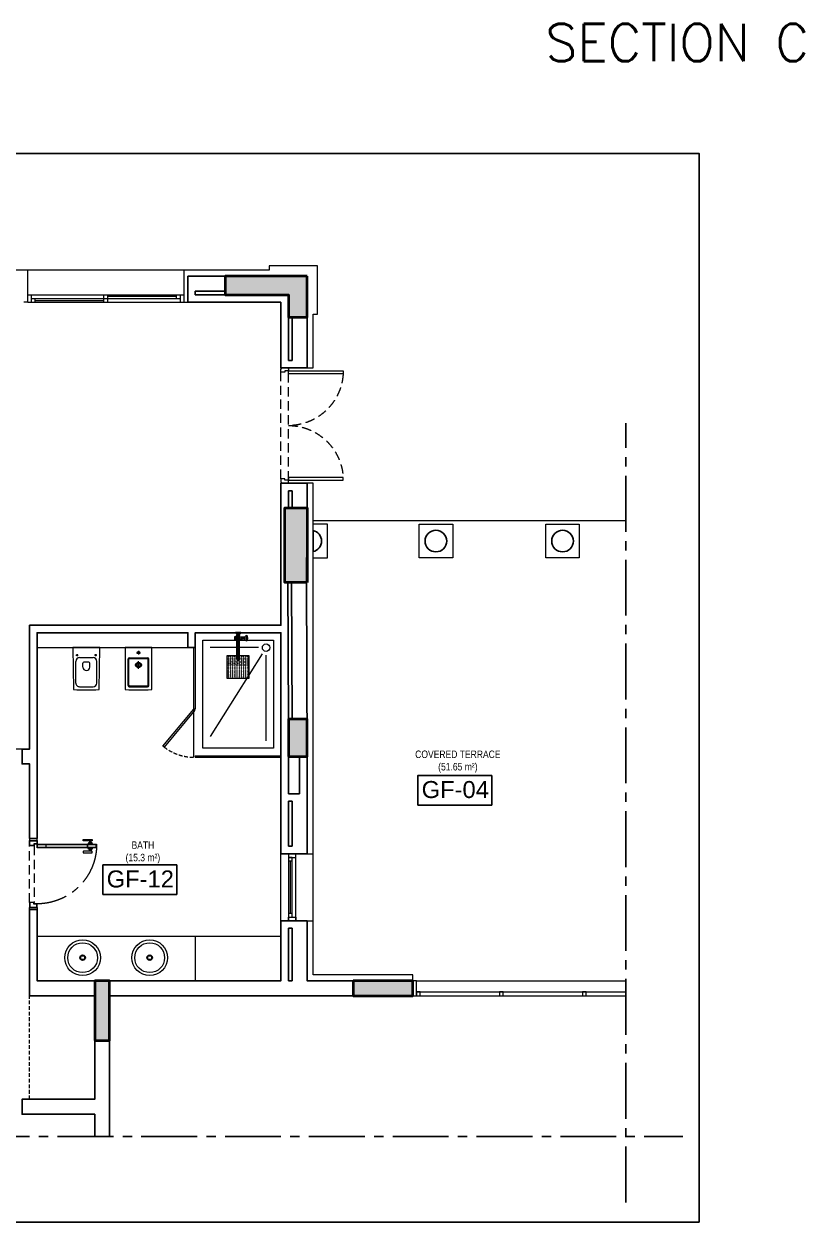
# Model space of a CAD drawing. Header units: inches. Extents: x -12478 to 399182, y -16583 to 525552.
# Drawn here: x 33337 to 43809, y 3 to 16078 of the extents above; entities that cross this region are included whole.
import ezdxf
from ezdxf.enums import TextEntityAlignment as Align

# ---------------------------------------------------------------- set-up
doc = ezdxf.new("R2010")
doc.units = ezdxf.units.IN
doc.header["$LTSCALE"] = 1000
doc.header["$MEASUREMENT"] = 0
for name, pattern in [('CENTER', [2, 1.25, -0.25, 0.25, -0.25]), ('HIDDEN', [0.375, 0.25, -0.125]), ('HIDDEN2', [0.1875, 0.125, -0.0625]), ('XREF-HOTEL GUEST RM_OPT-1$0$M-HIDDEN', [1.875, 1.25, -0.625]), ('XREF-HOTEL GUEST RM_OPT-1$0$M-PHANTOM', [12.5, 6.25, -1.25, 1.25, -1.25, 1.25, -1.25]), ('XREF-V2-GF_COLS$0$XREF-V-COLS-GF$0$CENTER2', [1.125, 0.75, -0.125, 0.125, -0.125])]:
    doc.linetypes.add(name, pattern=pattern)
for name, color, linetype in [('8', 8, 'Continuous'), ('A-ANNO-TXT3', 252, 'Continuous'), ('A-TEXT', 7, 'Continuous'), ('A-WALL', 7, 'Continuous'), ('room assignment', 252, 'Continuous')]:
    doc.layers.add(name, color=color, linetype=linetype)
for name, color, linetype, lineweight in [('A-DOOR', 134, 'Continuous', 18), ('A-FLOR-FIXT', 114, 'Continuous', 9), ('A-FLOR-HIDN', 252, 'HIDDEN', 0), ('A-FLOR-TILE', 8, 'Continuous', 9), ('A-GLAZ', 134, 'Continuous', 18), ('A-WALL-TILE', 8, 'Continuous', 9), ('Built-in', 253, 'HIDDEN', 0), ('XREF-V2-GF_COLS$0$A-COLS', 5, 'Continuous', 40), ('XREF-V2-GF_COLS$0$A-COLS-PATT', 252, 'Continuous', 20)]:
    doc.layers.add(name, color=color, linetype=linetype, lineweight=lineweight)
doc.styles.add('ARIAL-REG', font='arial.ttf', dxfattribs={"height": 50})
doc.styles.add('ROMAND', font='sanss___.ttf')
doc.styles.add('ROMANS', font='romans', dxfattribs={"height": 0.2})

# ---------------------------------------------------------------- blocks, each defined once
blk = doc.blocks.new('DR - 1550')
at = {"color": 253, "linetype": 'HIDDEN2'}
for p, q in [((40, 100), (1510, 100)), ((60, 0), (1490, 0))]:
    blk.add_line(p, q, dxfattribs=at)
for points in [[(40, 100), (40, 835), (80, 835), (80, 100), (40, 100)], [(1510, 100), (1510, 835), (1470, 835), (1470, 100), (1510, 100)]]:
    blk.add_lwpolyline(points)
for points in [[(0, 90), (10, 90), (10, 100), (40, 100), (40, 50), (60, 50), (60, 0), (10, 0), (10, 10), (0, 10)], [(1550, 90), (1540, 90), (1540, 100), (1510, 100), (1510, 50), (1490, 50), (1490, 0), (1540, 0), (1540, 10), (1550, 10)]]:
    blk.add_lwpolyline(points, close=True)
at = {"linetype": 'HIDDEN2'}
for centre, start, end in [((38, 99), 0.0731, 86.5576), ((1512, 99), 93.4424, 179.9269)]:
    blk.add_arc(centre, 737, start, end, dxfattribs=at)
blk = doc.blocks.new('*U120')
for p, q in [((350, 1000), (350, 200)), ((400, 1000), (350, 1000)), ((350, 1000), (400, 1000)), ((354, 996), (354, 204)), ((354, 996), (396, 996)), ((396, 204), (396, 996)), ((400, 200), (400, 1000)), ((400, 1000), (400, 1000)), ((354, 876), (396, 876)), ((350, 200), (400, 200))]:
    blk.add_line(p, q)
at = {"color": 253, "linetype": 'HIDDEN2'}
for p, q in [((380, 160), (-380, 160)), ((-380, 100), (380, 100))]:
    blk.add_line(p, q, dxfattribs=at)
at = {"flags": 128}
for points in [[(396, 876), (354, 876), (354, 996), (396, 996)], [(396, 204), (354, 204), (354, 324), (396, 324)]]:
    blk.add_lwpolyline(points, close=True, dxfattribs=at)
for points in [[(305, 936), (305, 824, -0.414214), (301, 820), (289, 820, -0.414214), (285, 824), (285, 936, -0.414214), (289, 940), (301, 940, -0.414214)], [(445, 936), (445, 824, 0.414214), (449, 820), (461, 820, 0.414214), (465, 824), (465, 936, 0.414214), (461, 940), (449, 940, 0.414214)]]:
    blk.add_lwpolyline(points, format="xyb", close=True)
for points in [[(331, 925), (305, 925), (305, 905), (331, 905)], [(337, 940), (332, 940), (332, 890), (337, 890)], [(350, 950), (350, 880), (340, 890), (340, 940)], [(400, 950), (400, 880), (410, 890), (410, 940)], [(413, 940), (418, 940), (418, 890), (413, 890)], [(419, 925), (445, 925), (445, 905), (419, 905)], [(-450, 200), (-400, 200), (-400, 160), (-380, 160), (-380, 100), (-450, 100)], [(-446, 196), (-404, 196), (-404, 156), (-384, 156), (-384, 104), (-446, 104)], [(450, 200), (400, 200), (400, 160), (380, 160), (380, 100), (450, 100)], [(446, 196), (404, 196), (404, 156), (384, 156), (384, 104), (446, 104)]]:
    blk.add_lwpolyline(points, close=True)
at = {"linetype": 'CENTER', "ltscale": 0.4}
blk.add_arc((402, 199), 802, 93.7386, 179.9566, dxfattribs=at)
blk = doc.blocks.new('360x570 wc-flat-1')
for p, q in [((-144774, 73703), (-144744, 73703)), ((-144759, 73718), (-144759, 73688)), ((-144725, 73488), (-144725, 73668)), ((-144385, 73718), (-144675, 73718)), ((-144598, 73627), (-144649, 73627)), ((-144335, 73488), (-144335, 73668)), ((-144759, 73438), (-144759, 73468)), ((-144664, 73612), (-144664, 73544)), ((-144598, 73529), (-144649, 73529)), ((-144774, 73453), (-144744, 73453)), ((-144385, 73438), (-144675, 73438))]:
    blk.add_line(p, q)
at = {"flags": 128}
blk.add_lwpolyline([(-144862, 73402, 0.414214), (-144858, 73398), (-144857, 73398), (-144301, 73406), (-144300, 73406, 0.39943), (-144296, 73410, 0.026126), (-144296, 73747, 0.39943), (-144300, 73751), (-144301, 73751), (-144857, 73758), (-144858, 73758, 0.414214), (-144862, 73754)], format="xyb", close=True, dxfattribs=at)
for centre in [(-144759, 73703), (-144759, 73453)]:
    blk.add_circle(centre, 7.5)
for centre, radius, start, end in [((-144675, 73668), 50, 90, 180), ((-144649, 73612), 15, 90, 180), ((-144604, 73578), 49.3, 276.0722, 83.9278), ((-144385, 73668), 50, 0, 90), ((-144675, 73488), 50, 180, 270), ((-144649, 73544), 15, 180, 270), ((-144385, 73488), 50, 270, 0)]:
    blk.add_arc(centre, radius, start, end)
blk = doc.blocks.new('360x570 bidet-flat-1')
for p, q in [((-142282, 71838), (-142282, 72084)), ((-142272, 71841), (-142272, 72081)), ((-141909, 72101), (-142265, 72101)), ((-141912, 72091), (-142262, 72091)), ((-141902, 71841), (-141902, 72081)), ((-141892, 71838), (-141892, 72084)), ((-141909, 71821), (-142265, 71821)), ((-141912, 71831), (-142262, 71831))]:
    blk.add_line(p, q)
at = {"ltscale": 30}
for p, q in [((-142375, 71961), (-142323, 71961)), ((-142349, 71935), (-142349, 71987)), ((-142133, 71961), (-142233, 71961)), ((-142184, 71912), (-142184, 72012))]:
    blk.add_line(p, q, dxfattribs=at)
at = {"flags": 128}
blk.add_lwpolyline([(-142419, 71781), (-141861, 71781, 0.399035), (-141854, 71788, 0.026808), (-141854, 72135, 0.399035), (-141861, 72141), (-142419, 72141)], format="xyb", close=True, dxfattribs=at)
for centre, radius in [((-142349, 71961), 17.5), ((-142184, 71961), 37.5), ((-142184, 71961), 26)]:
    blk.add_circle(centre, radius)
for centre, radius, start, end in [((-142265, 72084), 17, 90, 180), ((-142262, 72081), 10, 90, 180), ((-141912, 72081), 10, 0, 90), ((-141909, 72084), 17, 0, 90), ((-142265, 71838), 17, 180, 270), ((-142262, 71841), 10, 180, 270), ((-141912, 71841), 10, 270, 0), ((-141909, 71838), 17, 270, 0)]:
    blk.add_arc(centre, radius, start, end)
blk = doc.blocks.new('*E60')
at = {"color": 0, "linetype": 'Continuous', "lineweight": 30, "extrusion": (0, 0, -1)}
for centre, major_axis, ratio, start_param, end_param in [((-3, 34), (0.048, -0.498), 0.095735, 1.580043, 3.141593), ((-3, 34), (-0.048, 0.498), 0.048068, 4.721659, 6.283185), ((-3, -34), (0.024, 0.499), 0.096154, 4.268175, 4.70774)]:
    blk.add_ellipse(centre, major_axis=major_axis, ratio=ratio, start_param=start_param, end_param=end_param, dxfattribs=at)
at = {"color": 0, "linetype": 'Continuous', "lineweight": 30}
blk.add_ellipse((-3, -34), major_axis=(0.048, 0.498), ratio=0.048068, start_param=1.575445, end_param=3.141593, dxfattribs=at)
blk = doc.blocks.new('XREF-HOTEL GUEST RM_OPT-1$0$HOLE')
at = {"extrusion": (0.001334, 0.001979, 0.999997)}
for radius, start, end in [(0.0025, 39.9885, 219.9885), (0.0025, 219.9885, 39.9885), (0.00213, 39.9885, 219.9885), (0.00213, 219.9885, 39.9885), (0.00113, 219.9885, 39.9885), (0.00113, 39.9885, 219.9885)]:
    blk.add_arc((0, 0), radius, start, end, dxfattribs=at)
blk = doc.blocks.new('XREF-HOTEL GUEST RM_OPT-1$0$SHO-RAIN-HEAD')
blk.add_lwpolyline([(-0.15, 0), (0.15, 0), (0.15, 0.3), (-0.15, 0.3)], close=True)
at = {"rotation": 89.99999999058507}
for p in [(-0.131, 0.285), (-0.131, 0.27), (-0.131, 0.255), (-0.131, 0.24), (-0.131, 0.225), (-0.131, 0.21), (-0.131, 0.195), (-0.131, 0.18), (-0.131, 0.165), (-0.102, 0.285), (-0.102, 0.27), (-0.102, 0.255), (-0.102, 0.24), (-0.102, 0.225), (-0.102, 0.21), (-0.102, 0.195), (-0.102, 0.18), (-0.102, 0.165), (-0.073, 0.285), (-0.073, 0.27), (-0.073, 0.255), (-0.073, 0.24), (-0.073, 0.225), (-0.073, 0.21), (-0.073, 0.195), (-0.073, 0.18), (-0.073, 0.165), (-0.044, 0.285), (-0.044, 0.27), (-0.044, 0.255), (-0.044, 0.24), (-0.044, 0.225), (-0.044, 0.21), (-0.044, 0.195), (-0.044, 0.18), (-0.044, 0.165), (-0.015, 0.285), (-0.015, 0.27), (-0.015, 0.255), (-0.015, 0.24), (-0.015, 0.225), (-0.015, 0.21), (-0.015, 0.195), (-0.015, 0.18), (-0.015, 0.165), (0.015, 0.285), (0.015, 0.27), (0.015, 0.255), (0.015, 0.24), (0.015, 0.225), (0.015, 0.21), (0.015, 0.195), (0.015, 0.18), (0.015, 0.165), (0.044, 0.285), (0.044, 0.27), (0.044, 0.255), (0.044, 0.24), (0.044, 0.225), (0.044, 0.21), (0.044, 0.195), (0.044, 0.18), (0.044, 0.165), (0.073, 0.285), (0.073, 0.27), (0.073, 0.255), (0.073, 0.24), (0.073, 0.225), (0.073, 0.21), (0.073, 0.195), (0.073, 0.18), (0.073, 0.165), (0.102, 0.285), (0.102, 0.27), (0.102, 0.255), (0.102, 0.24), (0.102, 0.225), (0.102, 0.21), (0.102, 0.195), (0.102, 0.18), (0.102, 0.165), (0.131, 0.285), (0.131, 0.27), (0.131, 0.255), (0.131, 0.24), (0.131, 0.225), (0.131, 0.21), (0.131, 0.195), (0.131, 0.18), (0.131, 0.165)]:
    blk.add_blockref('XREF-HOTEL GUEST RM_OPT-1$0$HOLE', p, dxfattribs=at)
for p in [(-0.131, 0.15), (-0.102, 0.15), (-0.073, 0.15), (-0.044, 0.15), (-0.015, 0.15), (0.015, 0.15), (0.044, 0.15), (0.073, 0.15), (0.102, 0.15), (0.131, 0.15)]:
    blk.add_blockref('XREF-HOTEL GUEST RM_OPT-1$0$HOLE', p)
at = {"xscale": -1, "rotation": 89.99999948823634}
for p in [(-0.131, 0.135), (-0.131, 0.12), (-0.131, 0.105), (-0.131, 0.09), (-0.131, 0.075), (-0.131, 0.06), (-0.131, 0.045), (-0.131, 0.03), (-0.131, 0.015), (-0.102, 0.135), (-0.102, 0.12), (-0.102, 0.105), (-0.102, 0.09), (-0.102, 0.075), (-0.102, 0.06), (-0.102, 0.045), (-0.102, 0.03), (-0.102, 0.015), (-0.073, 0.135), (-0.073, 0.12), (-0.073, 0.105), (-0.073, 0.09), (-0.073, 0.075), (-0.073, 0.06), (-0.073, 0.045), (-0.073, 0.03), (-0.073, 0.015), (-0.044, 0.135), (-0.044, 0.12), (-0.044, 0.105), (-0.044, 0.09), (-0.044, 0.075), (-0.044, 0.06), (-0.044, 0.045), (-0.044, 0.03), (-0.044, 0.015), (-0.015, 0.135), (-0.015, 0.12), (-0.015, 0.105), (-0.015, 0.09), (-0.015, 0.075), (-0.015, 0.06), (-0.015, 0.045), (-0.015, 0.03), (-0.015, 0.015), (0.015, 0.135), (0.015, 0.12), (0.015, 0.105), (0.015, 0.09), (0.015, 0.075), (0.015, 0.06), (0.015, 0.045), (0.015, 0.03), (0.015, 0.015), (0.044, 0.135), (0.044, 0.12), (0.044, 0.105), (0.044, 0.09), (0.044, 0.075), (0.044, 0.06), (0.044, 0.045), (0.044, 0.03), (0.044, 0.015), (0.073, 0.135), (0.073, 0.12), (0.073, 0.105), (0.073, 0.09), (0.073, 0.075), (0.073, 0.06), (0.073, 0.045), (0.073, 0.03), (0.073, 0.015), (0.102, 0.135), (0.102, 0.12), (0.102, 0.105), (0.102, 0.09), (0.102, 0.075), (0.102, 0.06), (0.102, 0.045), (0.102, 0.03), (0.102, 0.015), (0.131, 0.135), (0.131, 0.12), (0.131, 0.105), (0.131, 0.09), (0.131, 0.075), (0.131, 0.06), (0.131, 0.045), (0.131, 0.03), (0.131, 0.015)]:
    blk.add_blockref('XREF-HOTEL GUEST RM_OPT-1$0$HOLE', p, dxfattribs=at)
blk = doc.blocks.new('shower 2')
at = {"linetype": 'Continuous', "lineweight": 30, "extrusion": (-0.001334, -0.001979, 0.999997)}
for p, q in [((-353, 11, 0), (-35, 11, 0)), ((-35, 12, 0), (-30, 15, 0)), ((-35, 12, 0), (-35, 0, 0)), ((-35, 0, 0), (-35, -12, 0)), ((-30, 15, 0), (-30, 15, 0)), ((-29, 15, 0), (-30, 15, 0)), ((-30, 15, 0), (-30, 15, 0)), ((-30, 15, 0), (-30, 15, 0)), ((-29, 3, 0), (-30, 2, 0)), ((-30, 2, 0), (-30, 1, 0)), ((-30, 1, 0), (-30, 0, 0)), ((-30, 0, 0), (-30, -1, 0)), ((-28, 15, 0), (-29, 15, 0)), ((-29, 15, 0), (-29, 15, 0)), ((-28, 7, 0), (-29, 6, 0)), ((-29, 6, 0), (-29, 4, 0)), ((-29, 4, 0), (-29, 3, 0)), ((-27, 15, 0), (-28, 15, 0)), ((-28, 15, 0), (-28, 15, 0)), ((-27, 8, 0), (-28, 7, 0)), ((-26, 15, 0), (-27, 15, 0)), ((-26, 9, 0), (-27, 8, 0)), ((-25, 15, 0), (-26, 15, 0)), ((-26, 15, 0), (-26, 15, 0)), ((-25, 11, 0), (-26, 10, 0)), ((-26, 10, 0), (-26, 9, 0)), ((-24, 15, 0), (-25, 15, 0)), ((-24, 12, 0), (-25, 11, 0)), ((-23, 15, 0), (-24, 15, 0)), ((-23, 13, 0), (-24, 12, 0)), ((-22, 15, 0), (-23, 15, 0)), ((-22, 13, 0), (-23, 13, 0)), ((-21, 15, 0), (-22, 15, 0)), ((-21, 14, 0), (-22, 13, 0)), ((-20, 16, 0), (-21, 15, 0)), ((-20, 15, 0), (-21, 14, 0)), ((-19, 16, 0), (-20, 16, 0)), ((-19, 15, 0), (-20, 15, 0)), ((-19, 16, 0), (-18, 16, 0)), ((0, 34, 0), (-3, 34, 0)), ((-2, 34, 0), (-3, 34, 0)), ((-3, 33, 0), (-3, 34, 0)), ((-3, 34, 0), (-3, 34, 0)), ((-3, 34, 0), (-3, 34, 0)), ((-3, 34, 0), (-3, 34, 0)), ((-1, 34, 0), (-2, 34, 0)), ((-2, 34, 0), (-2, 34, 0)), ((-2, 34, 0), (-2, 34, 0)), ((0, 34, 0), (-1, 34, 0)), ((-1, 34, 0), (-1, 34, 0)), ((0, -34, 0), (0, 34, 0)), ((0, 34, 0), (0, 34, 0)), ((0, 34, 0), (0, 34, 0)), ((-35, -10, 0), (-353, -10, 0)), ((-30, -15, 0), (-35, -12, 0)), ((-30, -1, 0), (-30, -2, 0)), ((-30, -2, 0), (-29, -3, 0)), ((-29, -15, 0), (-30, -15, 0)), ((-30, -15, 0), (-30, -15, 0)), ((-30, -15, 0), (-30, -15, 0)), ((-29, -3, 0), (-29, -5, 0)), ((-29, -5, 0), (-28, -6, 0)), ((-28, -15, 0), (-29, -15, 0)), ((-29, -15, 0), (-29, -15, 0)), ((-29, -15, 0), (-29, -15, 0)), ((-28, -6, 0), (-28, -7, 0)), ((-28, -7, 0), (-27, -8, 0)), ((-27, -15, 0), (-28, -15, 0)), ((-27, -8, 0), (-26, -9, 0)), ((-26, -15, 0), (-27, -15, 0)), ((-26, -9, 0), (-26, -10, 0)), ((-26, -10, 0), (-25, -11, 0)), ((-25, -15, 0), (-26, -15, 0)), ((-26, -15, 0), (-26, -15, 0)), ((-25, -11, 0), (-24, -12, 0)), ((-24, -15, 0), (-25, -15, 0)), ((-24, -12, 0), (-23, -12, 0)), ((-23, -15, 0), (-24, -15, 0)), ((-23, -12, 0), (-22, -13, 0)), ((-22, -15, 0), (-23, -15, 0)), ((-22, -13, 0), (-21, -14, 0)), ((-21, -15, 0), (-22, -15, 0)), ((-21, -14, 0), (-20, -15, 0)), ((-20, -16, 0), (-21, -15, 0)), ((-20, -15, 0), (-19, -15, 0)), ((-19, -16, 0), (-20, -16, 0)), ((-18, -16, 0), (-19, -16, 0)), ((-3, -33, 0), (-3, -34, 0)), ((0, -34, 0), (-3, -34, 0)), ((-3, -34, 0), (-2, -34, 0)), ((-3, -34, 0), (-3, -34, 0)), ((-3, -34, 0), (-3, -34, 0)), ((-3, -34, 0), (-3, -34, 0)), ((-3, -34, 0), (-2, -34, 0)), ((-2, -34, 0), (-2, -34, 0)), ((-2, -34, 0), (-2, -34, 0)), ((-2, -34, 0), (-1, -34, 0)), ((-1, -34, 0), (-1, -34, 0)), ((-1, -34, 0), (0, -34, 0)), ((0, -34, 0), (0, -34, 0)), ((0, -34, 0), (0, -34, 0))]:
    blk.add_line(p, q, dxfattribs=at)
at = {"extrusion": (0.001334, 0.001979, -0.999997)}
for p, q in [((-35, 11, 0), (-248, 11, 0)), ((-30, 15, 0), (-35, 12, 0)), ((-35, 12, 0), (-35, 11, 0)), ((-26, 15, 0), (-30, 15, 0)), ((-23, 15, 0), (-26, 15, 0)), ((-20, 16, 0), (-23, 15, 0)), ((-18, 17, 0), (-20, 16, 0)), ((-15, 18, 0), (-18, 17, 0)), ((-13, 20, 0), (-15, 18, 0)), ((-11, 22, 0), (-13, 20, 0)), ((-10, 24, 0), (-11, 22, 0)), ((-7, 28, 0), (-10, 24, 0)), ((-4, 32, 0), (-7, 28, 0)), ((-3, 34, 0), (-4, 33, 0)), ((-4, 33, 0), (-4, 32, 0)), ((0, 34, 0), (-3, 34, 0)), ((-3, 34, 0), (-3, 34, 0)), ((0, -34, 0), (0, 34, 0)), ((-249, -10, 0), (-35, -10, 0)), ((-35, -10, 0), (-35, -12, 0)), ((-35, -12, 0), (-30, -15, 0)), ((-30, -15, 0), (-25, -15, 0)), ((-25, -15, 0), (-24, -15, 0)), ((-24, -15, 0), (-21, -15, 0)), ((-21, -15, 0), (-19, -16, 0)), ((-19, -16, 0), (-17, -17, 0)), ((-17, -17, 0), (-15, -18, 0)), ((-15, -18, 0), (-14, -19, 0)), ((-14, -19, 0), (-12, -20, 0)), ((-12, -20, 0), (-11, -22, 0)), ((-11, -22, 0), (-9, -25, 0)), ((-9, -25, 0), (-3, -33, 0)), ((-3, -33, 0), (-3, -34, 0)), ((-3, -34, 0), (-3, -34, 0)), ((-3, -34, 0), (-3, -34, 0)), ((-3, -34, 0), (-2, -34, 0)), ((-2, -34, 0), (0, -34, 0))]:
    blk.add_line(p, q, dxfattribs=at)
for p, q in [((-99, 37, 0), (-99, 41, 0)), ((-99, 41, 0), (-46, 41, 0)), ((-46, 37, 0), (-99, 37, 0)), ((-89, 41, 0), (-89, 43, 0)), ((-89, 43, 0), (-56, 43, 0)), ((-56, 41, 0), (-89, 41, 0)), ((-89, 41, 0), (-89, 37, 0)), ((-87, -60, 0), (-87, 20, 0)), ((-87, 20, 0), (-57, 20, 0)), ((-79, 27, 0), (-79, 23, 0)), ((-66, 23, 0), (-79, 23, 0)), ((-67, 23, 0), (-78, 23, 0)), ((-78, 23, 0), (-78, 20, 0)), ((-78, 20, 0), (-67, 20, 0)), ((-72, 41, 0), (-72, 37, 0)), ((-67, 20, 0), (-67, 23, 0)), ((-66, 27, 0), (-66, 23, 0)), ((-57, 20, 0), (-57, -60, 0)), ((-21, 9, 0), (-57, 9, 0)), ((-56, 43, 0), (-56, 41, 0)), ((-56, 41, 0), (-56, 37, 0)), ((-46, 41, 0), (-46, 37, 0)), ((-21, -9, 0), (-21, 9, 0)), ((-3, 23, 0), (-5, 23, 0)), ((-5, 23, 0), (-5, -22, 0)), ((0, 23, 0), (-3, 23, 0)), ((0, -22, 0), (0, 23, 0)), ((0, -20, 0), (0, 20, 0)), ((-84, -60, 0), (-87, -60, 0)), ((-84, -89, 0), (-84, -47, 0)), ((-61, -88, 0), (-61, -47, 0)), ((-57, -60, 0), (-61, -60, 0)), ((-21, -9, 0), (-57, -9, 0)), ((-5, -22, 0), (0, -22, 0))]:
    blk.add_line(p, q)
at = {"linetype": 'XREF-HOTEL GUEST RM_OPT-1$0$M-PHANTOM', "ltscale": 0.25}
blk.add_line((-92, 0, 0), (3, 0, 0), dxfattribs=at)
at = {"linetype": 'Continuous', "lineweight": 0, "extrusion": (-0.001334, -0.001979, 0.999997)}
for p, q in [((-18, 16, 0), (-30, 11, 0)), ((-30, 15, 0), (-30, 11, 0)), ((-30, 11, 0), (-30, 1, 0)), ((-18, 17, 0), (-19, 16, 0)), ((-19, 15, 0), (-18, 16, 0)), ((-16, 17, 0), (-18, 17, 0)), ((-18, 16, 0), (-17, 16, 0)), ((-17, 16, 0), (-16, 17, 0)), ((-16, 17, 0), (-15, 18, 0)), ((-15, 18, 0), (-16, 17, 0)), ((-15, 18, 0), (-14, 19, 0)), ((-14, 19, 0), (-15, 18, 0)), ((-15, 18, 0), (-15, 18, 0)), ((-13, 20, 0), (-14, 19, 0)), ((-14, 19, 0), (-13, 19, 0)), ((-12, 21, 0), (-13, 20, 0)), ((-13, 19, 0), (-12, 20, 0)), ((-12, 21, 0), (-11, 22, 0)), ((-11, 22, 0), (-12, 21, 0)), ((-12, 20, 0), (-12, 21, 0)), ((-10, 24, 0), (-11, 23, 0)), ((-11, 22, 0), (-10, 23, 0)), ((-11, 23, 0), (-11, 22, 0)), ((-11, 22, 0), (-11, 22, 0)), ((-10, 24, 0), (-9, 25, 0)), ((-9, 25, 0), (-10, 24, 0)), ((-10, 23, 0), (-10, 24, 0)), ((-9, 25, 0), (-8, 26, 0)), ((-8, 26, 0), (-9, 25, 0)), ((-7, 28, 0), (-8, 27, 0)), ((-8, 26, 0), (-7, 27, 0)), ((-8, 27, 0), (-8, 26, 0)), ((-8, 26, 0), (-8, 26, 0)), ((-7, 28, 0), (-6, 29, 0)), ((-6, 29, 0), (-7, 28, 0)), ((-7, 27, 0), (-7, 28, 0)), ((-5, 31, 0), (-6, 30, 0)), ((-6, 29, 0), (-6, 30, 0)), ((-6, 30, 0), (-5, 30, 0)), ((-6, 30, 0), (-6, 29, 0)), ((-5, 31, 0), (-4, 32, 0)), ((-4, 32, 0), (-5, 31, 0)), ((-5, 30, 0), (-5, 31, 0)), ((-4, 33, 0), (-3, 34, 0)), ((-4, 32, 0), (-4, 33, 0)), ((-3, 33, 0), (-4, 32, 0)), ((-3, 34, 0), (-3, 34, 0)), ((-3, 34, 0), (-3, -34, 0)), ((-30, -11, 0), (-30, -1, 0)), ((-30, -15, 0), (-30, -11, 0)), ((-30, -11, 0), (-18, -16, 0)), ((-18, -16, 0), (-19, -15, 0)), ((-19, -16, 0), (-18, -17, 0)), ((-17, -16, 0), (-18, -16, 0)), ((-18, -17, 0), (-17, -17, 0)), ((-16, -17, 0), (-17, -16, 0)), ((-17, -17, 0), (-15, -18, 0)), ((-15, -17, 0), (-16, -17, 0)), ((-15, -18, 0), (-15, -17, 0)), ((-14, -19, 0), (-15, -18, 0)), ((-15, -18, 0), (-14, -19, 0)), ((-13, -19, 0), (-14, -19, 0)), ((-14, -19, 0), (-13, -20, 0)), ((-12, -20, 0), (-13, -19, 0)), ((-13, -20, 0), (-12, -21, 0)), ((-12, -21, 0), (-12, -20, 0)), ((-11, -22, 0), (-12, -21, 0)), ((-12, -21, 0), (-11, -22, 0)), ((-10, -23, 0), (-11, -22, 0)), ((-11, -22, 0), (-11, -22, 0)), ((-11, -22, 0), (-11, -23, 0)), ((-11, -23, 0), (-10, -24, 0)), ((-10, -24, 0), (-10, -23, 0)), ((-9, -25, 0), (-10, -24, 0)), ((-10, -24, 0), (-9, -25, 0)), ((-8, -26, 0), (-9, -25, 0)), ((-9, -25, 0), (-8, -26, 0)), ((-7, -27, 0), (-8, -26, 0)), ((-8, -26, 0), (-8, -26, 0)), ((-8, -26, 0), (-8, -27, 0)), ((-8, -27, 0), (-7, -28, 0)), ((-7, -28, 0), (-7, -27, 0)), ((-6, -29, 0), (-7, -28, 0)), ((-7, -28, 0), (-6, -29, 0)), ((-6, -30, 0), (-6, -29, 0)), ((-6, -29, 0), (-6, -30, 0)), ((-5, -30, 0), (-6, -30, 0)), ((-6, -30, 0), (-5, -31, 0)), ((-5, -31, 0), (-5, -30, 0)), ((-4, -32, 0), (-5, -31, 0)), ((-5, -31, 0), (-4, -32, 0)), ((-4, -33, 0), (-4, -32, 0)), ((-4, -32, 0), (-3, -33, 0)), ((-3, -34, 0), (-4, -33, 0)), ((-3, -34, 0), (-3, -34, 0))]:
    blk.add_line(p, q, dxfattribs=at)
at = {"linetype": 'XREF-HOTEL GUEST RM_OPT-1$0$M-HIDDEN', "ltscale": 0.5}
for radius in [6.11, 5.13]:
    blk.add_circle((-72, -47, 0), radius, dxfattribs=at)
at = {"linetype": 'Continuous', "lineweight": 30, "extrusion": (-0.001334, -0.001979, 0.999997)}
for centre, radius, start, end in [((-353, 0), 16, 41, 318.9714), ((-353, 0), 11.7, 64.2904, 295.6811), ((-353, 0), 10.5, 89.9857, 269.9857), ((1, -34), 4.16, 175.9021, 181.4831)]:
    blk.add_arc(centre, radius, start, end, dxfattribs=at)
for centre, radius, start, end in [((-98, 10, 0), 26.7, 51.5252, 92.5925), ((-86, 25, 0), 6.96, 15.1941, 51.3964), ((-59, 25, 0), 6.96, 128.5915, 164.7938), ((-47, 10, 0), 26.7, 87.3953, 128.4626), ((-21, 25, 0), 16, 269.4119, 352.1585), ((-72, -122, 0), 35.2, 6.7256, 173.2622), ((-73, -47, 0), 11.6, 359.9939, 179.9939), ((-72, -109, 0), 35.2, 71.1377, 109.6435), ((-22, -26, 0), 17.1, 10.8821, 87.5231)]:
    blk.add_arc(centre, radius, start, end)
at = {"linetype": 'XREF-HOTEL GUEST RM_OPT-1$0$M-HIDDEN', "ltscale": 0.5}
for centre, radius, start, end in [((-73, -47, 0), 11.6, 179.9939, 359.9939), ((-72, -113, 0), 35.2, 71.1377, 109.6435), ((-72, -116, 0), 35.2, 71.1377, 109.6435), ((-72, -119, 0), 35.2, 71.1377, 109.6435), ((-72, -121, 0), 35.2, 71.1377, 109.6435)]:
    blk.add_arc(centre, radius, start, end, dxfattribs=at)
blk.add_ellipse((-72, -118, 0), major_axis=(-35, 0), ratio=0.308649, start_param=-1.570796, end_param=4.712389)
at = {"xscale": 1000, "yscale": 1000, "zscale": 1000, "rotation": 89.99717731048788}
blk.add_blockref('XREF-HOTEL GUEST RM_OPT-1$0$SHO-RAIN-HEAD', (-308, 0, 0), dxfattribs=at)
at = {"extrusion": (0.001334, 0.001979, -0.999997), "xscale": -1, "zscale": -1, "rotation": 0.01425796790616829}
blk.add_blockref('*E60', (0, 0), dxfattribs=at)

msp = doc.modelspace()

# ---------------------------------------------------------------- hatches: boundary and pattern name
at = {"layer": 'XREF-V2-GF_COLS$0$A-COLS-PATT'}
for points in [[(37137.5, 12694.6), (36037.5, 12694.6), (36037.5, 12444.6), (36887.5, 12444.6), (36887.5, 12144.6), (37137.5, 12144.6)], [(37137.5, 8584.6), (36837.5, 8584.6), (36837.5, 9584.6), (37137.5, 9584.6)], [(36887.5, 6249.6), (37137.5, 6249.6), (37137.5, 6749.6), (36887.5, 6749.6)], [(34287.5, 2440), (34487.5, 2440), (34487.5, 3239.5), (34287.5, 3239.5)], [(37757.5, 3239.6), (37757.5, 3039.6), (38557.5, 3039.6), (38557.5, 3239.6)]]:
    msp.add_hatch(color=256, dxfattribs=at).paths.add_polyline_path(points)

# ---------------------------------------------------------------- linework, layer by layer
at = {"layer": '8', "color": 1}
msp.add_lwpolyline([(23770.7, 14341.6), (42401.4, 14341.6), (42401.4, 2.5), (23770.7, 2.5)], close=True, dxfattribs=at)
at = {"layer": 'A-DOOR'}
for p, q in [((36937.6, 4844.6, 0), (36887.6, 4844.6, 0)), ((36912.6, 4844.6, 0), (36912.6, 4144.6, 0)), ((36937.6, 4144.6, 0), (36887.6, 4144.6, 0))]:
    msp.add_line(p, q, dxfattribs=at)
at = {"layer": 'A-DOOR', "elevation": 0}
for points in [[(33412.5, 5122), (33512.5, 5122), (33512.5, 5147), (33412.5, 5147)], [(36987.5, 4944.6), (36887.5, 4944.6), (36887.5, 4044.6), (36987.6, 4044.6)], [(36987.5, 4944.6), (36887.5, 4944.6), (36887.5, 4894.6), (36987.5, 4894.6)], [(36937.6, 4894.6), (36887.6, 4894.6), (36887.5, 4094.6), (36937.6, 4094.6)], [(33412.5, 4222), (33512.5, 4222), (33512.5, 4197), (33412.5, 4197)], [(36987.6, 4044.6), (36887.5, 4044.6), (36887.5, 4094.6), (36987.6, 4094.6)]]:
    msp.add_lwpolyline(points, close=True, dxfattribs=at)
at = {"layer": 'A-FLOR-FIXT', "lineweight": 0}
for p, q in [((33512.5, 7712, 0), (35537.5, 7712, 0)), ((35637.5, 6259.6, 0), (36787.5, 6259.6, 0)), ((35637.5, 6259.6, 0), (35637.5, 6239.6, 0)), ((35637.5, 6239.6, 0), (36787.5, 6239.6, 0)), ((33512.5, 3839.5, 0), (35637.5, 3839.6, 0)), ((35637.5, 3839.6, 0), (35637.5, 3239.6)), ((35637.5, 3839.6, 0), (36787.5, 3839.6, 0))]:
    msp.add_line(p, q, dxfattribs=at)
at = {"layer": 'A-FLOR-FIXT', "lineweight": 0, "elevation": 0}
msp.add_lwpolyline([(35637.5, 7709.6), (35637.5, 6884.2), (35617.5, 6884.2), (35617.5, 7709.6)], close=True, dxfattribs=at)
msp.add_lwpolyline([(35632.9, 6871.5), (35218.9, 6375.8), (35203.6, 6388.7), (35617.5, 6884.2), (35632.9, 6871.5)], dxfattribs=at)
at = {"layer": 'A-FLOR-FIXT', "lineweight": 0}
for centre, radius in [((34125, 3549.5, 0), 240), ((34125, 3549.5, 0), 200), ((35025, 3549.5, 0), 240), ((35025, 3549.5, 0), 200), ((34125, 3549.5, 0), 37.5), ((34125, 3549.5, 0), 26), ((35025, 3549.5, 0), 37.5), ((35025, 3549.5, 0), 26)]:
    msp.add_circle(centre, radius, dxfattribs=at)
at = {"layer": 'A-FLOR-FIXT', "color": 8, "linetype": 'HIDDEN', "lineweight": 0, "ltscale": 0.2}
msp.add_arc((35617.5, 6891.4, 0), 651.8, 232.29783, 270.0037, dxfattribs=at)
at = {"layer": 'A-FLOR-HIDN', "color": 1, "linetype": 'HIDDEN', "elevation": 0}
msp.add_lwpolyline([(36787.5, 8009.6), (33412.5, 8009.5), (33412.5, 6349.5), (26887.5, 6349.5)], dxfattribs=at)
at = {"layer": 'A-FLOR-TILE'}
for p, q in [((36487.5, 7709.6, 0), (35837.5, 7709.6, 0)), ((36534.2, 7624.9, 0), (35837.5, 6518.4, 0)), ((36587.5, 6459.6, 0), (36587.5, 7609.6, 0)), ((35617.5, 6239.6, 0), (35617.5, 6884.2, 0))]:
    msp.add_line(p, q, dxfattribs=at)
at = {"layer": 'A-FLOR-TILE', "elevation": 0}
msp.add_lwpolyline([(35737.5, 7809.6), (36687.5, 7809.6), (36687.5, 6359.6), (35737.5, 6359.6)], close=True, dxfattribs=at)
at = {"layer": 'A-FLOR-TILE'}
msp.add_circle((36587.5, 7709.6, 0), 50, dxfattribs=at)
at = {"layer": 'A-GLAZ'}
for p, q in [((33387.2, 12444.5, 0), (35487.2, 12444.5, 0)), ((33387.3, 12444.5, 0), (35487.3, 12444.5, 0)), ((33437.2, 12344.5, 0), (33437.2, 12444.5, 0)), ((33437.2, 12394.5, 0), (35437.2, 12394.5, 0)), ((33437.3, 12344.5, 0), (33437.3, 12444.5, 0)), ((33437.3, 12394.5, 0), (35437.3, 12394.5, 0)), ((33487.2, 12344.5, 0), (33487.2, 12394.5, 0)), ((33487.3, 12344.5, 0), (33487.3, 12394.5, 0)), ((34411.3, 12344.5, 0), (34411.3, 12444.5, 0)), ((34411.3, 12344.5, 0), (34411.3, 12444.5, 0)), ((34461.3, 12344.5, 0), (34461.3, 12444.5, 0)), ((34461.3, 12344.5, 0), (34461.3, 12444.5, 0)), ((35387.2, 12419.5, 0), (34461.3, 12419.5, 0)), ((35387.3, 12419.5, 0), (34461.3, 12419.5, 0)), ((35387.2, 12394.5, 0), (35387.2, 12444.5, 0)), ((35387.3, 12394.5, 0), (35387.3, 12444.5, 0)), ((35437.2, 12344.5, 0), (35437.2, 12444.5, 0)), ((35437.3, 12344.5, 0), (35437.3, 12444.5, 0)), ((33387.2, 12344.5, 0), (35487.2, 12344.5, 0)), ((33387.3, 12344.5, 0), (35487.3, 12344.5, 0)), ((33487.2, 12369.5, 0), (34411.3, 12369.5, 0)), ((33487.3, 12369.5, 0), (34411.3, 12369.5, 0)), ((38607.5, 3239.6, 0), (41417.5, 3239.6, 0)), ((38607.5, 3089.6, 0), (41417.5, 3089.6, 0)), ((38607.5, 3039.6, 0), (41417.5, 3039.6, 0))]:
    msp.add_line(p, q, dxfattribs=at)
at = {"layer": 'A-GLAZ', "elevation": 0}
for points in [[(38557.5, 3039.6), (38607.5, 3039.6), (38607.5, 3239.6), (38557.5, 3239.6)], [(38607.5, 3039.6), (38657.5, 3039.6), (38657.5, 3089.6), (38607.5, 3089.6)], [(39721.5, 3039.6), (39771.5, 3039.6), (39771.5, 3089.6), (39721.5, 3089.6)], [(40835.5, 3039.6), (40885.5, 3039.6), (40885.5, 3089.6), (40835.5, 3089.6)]]:
    msp.add_lwpolyline(points, close=True, dxfattribs=at)
at = {"layer": 'A-WALL'}
for p, q in [((35537.3, 12694.5, 0), (36037.5, 12694.6, 0)), ((35537.3, 12344.5, 0), (35537.3, 12694.5, 0)), ((35537.3, 12344.5, 0), (36787.5, 12344.6, 0)), ((36787.5, 12344.6, 0), (36787.5, 11464.6, 0)), ((37137.5, 12144.6, 0), (37137.5, 11464.6, 0)), ((37137.5, 11464.6, 0), (36787.5, 11464.6, 0)), ((37217.5, 9284.6, 0), (37217.5, 8994.6, 0)), ((36887.5, 6249.6, 0), (36887.5, 5749.6, 0)), ((37037.5, 6249.6, 0), (37037.5, 5749.6, 0)), ((36887.5, 5749.6, 0), (37037.5, 5749.6, 0))]:
    msp.add_line(p, q, dxfattribs=at)
at = {"layer": 'A-WALL', "color": 1}
for p, q in [((35637.3, 12494.6, 0), (36037.5, 12494.6, 0)), ((35637.3, 12444.6, 0), (35637.3, 12494.6, 0)), ((35637.3, 12444.6, 0), (36037.5, 12444.6, 0)), ((36887.5, 12144.6, 0), (36887.5, 11564.6, 0)), ((36937.5, 12144.6, 0), (36937.5, 11564.6, 0)), ((36937.5, 11564.6, 0), (36887.5, 11564.6, 0)), ((36887.5, 9814.6, 0), (36887.5, 9584.6, 0)), ((36937.5, 9814.6, 0), (36887.5, 9814.6, 0)), ((36937.5, 9814.6, 0), (36937.5, 9584.6, 0)), ((36879.2, 8586, 0), (36887.5, 6749.6, 0)), ((36929.2, 8586, 0), (36937.5, 6749.6, 0)), ((36887.5, 5649.6, 0), (36887.5, 5044.6, 0)), ((36887.5, 5649.6, 0), (36937.5, 5649.6, 0)), ((36937.5, 5649.6, 0), (36937.5, 5044.6, 0)), ((36887.5, 5044.6, 0), (36937.5, 5044.6, 0)), ((36887.5, 3944.6, 0), (36887.5, 3239.6, 0)), ((36887.5, 3944.6, 0), (36937.5, 3944.6, 0)), ((36937.5, 3944.6, 0), (36937.5, 3239.6, 0)), ((36887.5, 3239.6, 0), (36937.5, 3239.6, 0))]:
    msp.add_line(p, q, dxfattribs=at)
at = {"layer": 'A-WALL', "elevation": 0}
msp.add_lwpolyline([(37129.2, 8586), (37137.5, 9914.6), (36787.5, 9914.6), (36787.5, 8009.6), (33412.5, 8009.5), (33412.5, 6349.5), (33312.5, 6349.5), (33312.5, 6149.5), (33412.5, 6149.5), (33412.5, 5147), (33512.5, 5147), (33512.5, 7909.5), (35537.5, 7909.6), (35537.5, 7709.6), (35637.5, 7709.6), (35637.5, 7909.6), (36787.5, 7909.6), (36787.5, 4944.6), (37137.5, 4944.6), (37137.5, 6249.6)], close=True, dxfattribs=at)
msp.add_lwpolyline([(34287.6, 1151.2), (34287.6, 1449.5), (33312.6, 1449.5), (33312.6, 1649.5), (34287.6, 1649.5), (34287.5, 3039.5), (33412.5, 3039.5), (33412.5, 4197), (33512.5, 4197), (33512.5, 3239.5), (34487.5, 3239.5), (36787.5, 3239.6), (36787.5, 4044.6), (37137.5, 4044.6), (37137.5, 3239.6), (38557.5, 3239.6), (38557.5, 3039.6), (34487.5, 3039.5), (34487.5, 1151.2)], dxfattribs=at)
at = {"layer": 'A-WALL'}
for centre in [(38867.5, 9139.6, 0), (40567.5, 9139.6, 0)]:
    msp.add_circle(centre, 145, dxfattribs=at)
msp.add_arc((37187.5, 9139.6, 0), 145, 281.94097, 78.05988, dxfattribs=at)
at = {"layer": 'A-WALL-TILE'}
for p, q in [((33387.3, 12344.5, 0), (33387.2, 12774.5, 0)), ((35487.2, 12344.6, 0), (35487.3, 12774.5, 0)), ((33387.3, 12344.5, 0), (33337.3, 12344.5, 0)), ((35487.3, 12344.5, 0), (35537.3, 12344.5, 0)), ((35487.3, 12344.5, 0), (35537.3, 12344.5, 0)), ((37217.5, 9414.6, 0), (41417.5, 9414.6, 0)), ((36787.5, 4044.6, 0), (36787.5, 4944.6, 0)), ((37137.5, 4944.6, 0), (37217.5, 4944.6, 0)), ((37137.5, 4044.6, 0), (37217.5, 4044.6, 0))]:
    msp.add_line(p, q, dxfattribs=at)
at = {"layer": 'A-WALL-TILE', "elevation": 0}
for points in [[(37137.5, 11464.6), (37217.5, 11464.6), (37217.5, 12184.6), (37277.5, 12184.6), (37277.5, 12834.6), (36627.5, 12834.6), (36627.5, 12774.6), (27047.5, 12774.5), (27047.5, 12834.5), (26397.5, 12834.5), (26397.5, 12184.5), (26457.5, 12184.5), (26457.5, 8842), (26887.5, 8842), (26887.5, 8892)], [(38557.5, 3239.6), (38557.5, 3319.6), (37217.5, 3319.6), (37217.5, 9914.6), (37137.5, 9914.6)], [(37217.5, 8914.6), (37412.5, 8914.6), (37412.5, 9364.6), (37217.5, 9364.6)]]:
    msp.add_lwpolyline(points, dxfattribs=at)
for points in [[(39092.5, 8914.6), (38642.5, 8914.6), (38642.5, 9364.6), (39092.5, 9364.6)], [(40792.5, 8914.6), (40342.5, 8914.6), (40342.5, 9364.6), (40792.5, 9364.6)]]:
    msp.add_lwpolyline(points, close=True, dxfattribs=at)
at = {"layer": 'Built-in', "linetype": 'HIDDEN2', "ltscale": 0.4, "elevation": 0}
msp.add_lwpolyline([(33412.5, 3039.5), (34287.6, 3039.5), (34287.6, 1649.5), (33412.5, 1649.5)], close=True, dxfattribs=at)
at = {"layer": 'Defpoints', "linetype": 'XREF-V2-GF_COLS$0$XREF-V-COLS-GF$0$CENTER2'}
for p, q in [((41417.6, 264.3, 0), (41417.5, 10722, 0)), ((24787.8, 1151.2), (42181.2, 1151.2))]:
    msp.add_line(p, q, dxfattribs=at)
at = {"layer": 'room assignment', "elevation": 0}
msp.add_lwpolyline([(39617.4, 5994.4), (38625.4, 5994.4), (38625.4, 5597.3), (39617.4, 5597.3)], close=True, dxfattribs=at)
at = {"layer": 'room assignment'}
msp.add_lwpolyline([(35389.2, 4794.6), (34397.2, 4794.6), (34397.2, 4397.5), (35389.2, 4397.5)], close=True, dxfattribs=at)
at = {"layer": 'XREF-V2-GF_COLS$0$A-COLS', "elevation": 0}
for points in [[(37137.5, 12694.6), (36037.5, 12694.6), (36037.5, 12444.6), (36887.5, 12444.6), (36887.5, 12144.6), (37137.5, 12144.6)], [(37137.5, 12694.6), (36037.5, 12694.6), (36037.5, 12444.6), (36887.5, 12444.6), (36887.5, 12144.6), (37137.5, 12144.6)], [(37137.5, 8584.6), (36837.5, 8584.6), (36837.5, 9584.6), (37137.5, 9584.6)], [(37137.5, 8584.6), (36837.5, 8584.6), (36837.5, 9584.6), (37137.5, 9584.6)], [(36887.5, 6249.6), (37137.5, 6249.6), (37137.5, 6749.6), (36887.5, 6749.6)], [(36887.5, 6249.6), (37137.5, 6249.6), (37137.5, 6749.6), (36887.5, 6749.6)], [(34287.5, 2440), (34487.5, 2440), (34487.5, 3239.5), (34287.5, 3239.5)], [(34287.5, 2440), (34487.5, 2440), (34487.5, 3239.5), (34287.5, 3239.5)], [(37757.5, 3239.6), (37757.5, 3039.6), (38557.5, 3039.6), (38557.5, 3239.6)], [(37757.5, 3239.6), (37757.5, 3039.6), (38557.5, 3039.6), (38557.5, 3239.6)]]:
    msp.add_lwpolyline(points, close=True, dxfattribs=at)

# ---------------------------------------------------------------- block references
at = {"layer": 'A-DOOR', "xscale": -1}
for name, p, rotation in [('DR - 1550', (36787.5, 9914.6, 0), 270.0004232829884), ('*U120', (33312.5, 4672, 0), 270.000423282991)]:
    msp.add_blockref(name, p, dxfattribs=dict(at, rotation=rotation))
at = {"layer": 'A-FLOR-FIXT', "lineweight": 0, "rotation": 90.00042328297974}
msp.add_blockref('shower 2', (36212.5, 7909.6, 0), dxfattribs=at)
at = {"layer": 'A-FLOR-FIXT', "rotation": 270.0004232829215}
for name, p in [('360x570 wc-flat-1', (-39402.2, -137150.4, 0)), ('360x570 bidet-flat-1', (-37085.4, -134707.5, 0))]:
    msp.add_blockref(name, p, dxfattribs=at)

# ---------------------------------------------------------------- texts
at = {"layer": 'A-ANNO-TXT3', "char_height": 100, "width": 4671.351, "attachment_point": 5, "rotation": 0.00042, "style": 'ARIAL-REG'}
for s, insert in [('{\\fArial Narrow|b0|i0|c0|p34;COVERED TERRACE\\P(51.65 m²)}', (39162.1, 6180.5, 0)), ('{\\fArial Narrow|b0|i0|c0|p34;BATH\\P(15.3 m²)}', (34933.9, 4962, 0))]:
    msp.add_mtext(s, dxfattribs=dict(at, insert=insert))
at = {"layer": 'A-TEXT', "style": 'ROMANS'}
msp.add_text('SECTION C', height=500, dxfattribs=at).set_placement((40337.9, 15578, 0))
at = {"layer": 'room assignment', "style": 'ROMAND'}
for s, p in [('GF-04', (39127.2, 5805.8, 0)), ('GF-12', (34899, 4606, 0))]:
    msp.add_text(s, height=228.1, rotation=0.00042, dxfattribs=at).set_placement(p, align=Align.MIDDLE_CENTER)

doc.saveas('drawing.dxf')
